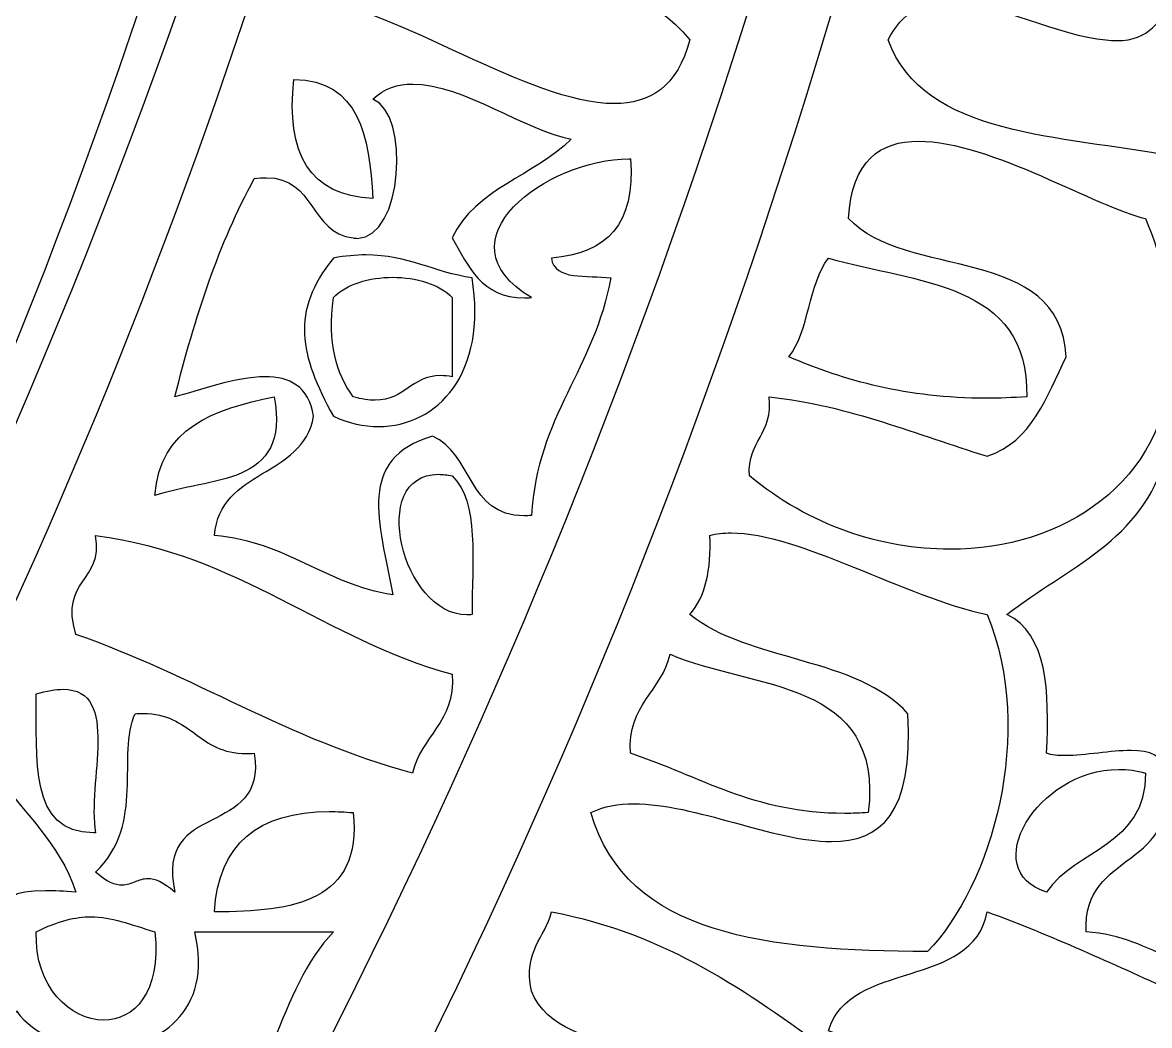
# Model space of a CAD drawing. Header units: centimetres. Extents: x -15.5 to 10, y -11.2 to 14.2.
# Drawn here: x 3.858 to 5.233, y -2.064 to -0.84 of the extents above; entities that cross this region are included whole.
import ezdxf

# ---------------------------------------------------------------- set-up
doc = ezdxf.new("R2010")
doc.units = ezdxf.units.CM
doc.header["$MEASUREMENT"] = 0
doc.layers.add('Capa 1', color=7, linetype='Continuous')

msp = doc.modelspace()

# ---------------------------------------------------------------- linework, layer by layer
at = {"layer": 'Capa 1', "color": 250}
for points, knots in [([(3.03057, -2.77187), (3.03057, -2.77187), (2.98549, -2.77187), (2.98549, -2.77187), (2.98549, -2.77187), (3.5335, -2.03368), (3.9364, -1.18342), (4.165, -0.25695), (4.165, -0.25695), (4.17692, -0.20866), (4.18825, -0.1604), (4.19904, -0.11217), (4.19904, -0.11217), (4.19904, -0.11217), (4.26734, -0.11217), (4.26734, -0.11217), (4.26734, -0.11217), (3.99535, -1.13967), (3.57967, -2.02296), (3.03057, -2.77187), (3.03057, -2.77187), (3.03057, -2.77187), (3.03057, -2.77187), (3.03057, -2.77187)], [0, 0, 0, 0, 0.1666667, 0.1666667, 0.1666667, 0.1666667, 0.3333333, 0.3333333, 0.3333333, 0.3333333, 0.5, 0.5, 0.5, 0.5, 0.6666667, 0.6666667, 0.6666667, 0.6666667, 0.8333333, 0.8333333, 0.8333333, 0.8333333, 1, 1, 1, 1]), ([(3.83416, -2.77187), (3.83416, -2.77187), (3.76527, -2.77187), (3.76527, -2.77187), (3.76527, -2.77187), (3.77099, -2.75726), (3.77543, -2.74107), (3.77797, -2.72297), (3.77797, -2.72297), (3.76541, -2.72593), (3.75458, -2.72717), (3.74495, -2.72717), (3.74495, -2.72717), (3.7217, -2.72717), (3.70554, -2.72001), (3.68938, -2.71281), (3.68938, -2.71281), (3.67323, -2.70597), (3.65707, -2.69884), (3.63435, -2.69884), (3.63435, -2.69884), (3.63386, -2.69884), (3.63336, -2.69884), (3.63287, -2.69884), (3.63287, -2.69884), (3.61287, -2.57407), (3.73606, -2.59216), (3.77797, -2.52962), (3.77797, -2.52962), (3.70988, -2.50446), (3.68861, -2.4325), (3.5948, -2.4325), (3.5948, -2.4325), (3.59149, -2.4325), (3.5881, -2.4326), (3.58461, -2.43278), (3.58461, -2.43278), (3.58165, -2.50506), (3.60493, -2.60359), (3.52972, -2.60359), (3.52972, -2.60359), (3.52428, -2.60359), (3.51836, -2.60306), (3.5119, -2.60201), (3.5119, -2.60201), (3.45, -2.59978), (3.47317, -2.51215), (3.43951, -2.48136), (3.43951, -2.48136), (3.32997, -2.52454), (3.30299, -2.6509), (3.24615, -2.7471), (3.24615, -2.7471), (3.27568, -2.73821), (3.30235, -2.72996), (3.32585, -2.72996), (3.32585, -2.72996), (3.35156, -2.72996), (3.37347, -2.74012), (3.39125, -2.77123), (3.39125, -2.77123), (3.39125, -2.77155), (3.39093, -2.77155), (3.39093, -2.77187), (3.39093, -2.77187), (3.39093, -2.77187), (3.3668, -2.77187), (3.3668, -2.77187), (3.3668, -2.77187), (3.3668, -2.77155), (3.36712, -2.77155), (3.36712, -2.77123), (3.36712, -2.77123), (3.34458, -2.77092), (3.32108, -2.76933), (3.29886, -2.76933), (3.29886, -2.76933), (3.28394, -2.76933), (3.26965, -2.76996), (3.25663, -2.77187), (3.25663, -2.77187), (3.25663, -2.77187), (3.14138, -2.77187), (3.14138, -2.77187), (3.14138, -2.77187), (3.59763, -2.13655), (3.95291, -1.42122), (4.18913, -0.64398), (4.18913, -0.64398), (4.23602, -0.48953), (4.31387, -0.30447), (4.3616, -0.11217), (4.3616, -0.11217), (4.3616, -0.11217), (4.43075, -0.11217), (4.43075, -0.11217), (4.43075, -0.11217), (4.37805, -0.17186), (4.44789, -0.25568), (4.50345, -0.2814), (4.50345, -0.2814), (4.5495, -0.22805), (4.51742, -0.11217), (4.43551, -0.11217), (4.43551, -0.11217), (4.43551, -0.11217), (4.52758, -0.11217), (4.52758, -0.11217), (4.52758, -0.11217), (4.54434, -0.16603), (4.58967, -0.30599), (4.49238, -0.30602), (4.49238, -0.30602), (4.48818, -0.30602), (4.48373, -0.30574), (4.47901, -0.30521), (4.47901, -0.30521), (4.4171, -0.30298), (4.4444, -0.21123), (4.38249, -0.20869), (4.38249, -0.20869), (4.35932, -0.30648), (4.33296, -0.4011), (4.3101, -0.49889), (4.3101, -0.49889), (4.31299, -0.49913), (4.31585, -0.49924), (4.31874, -0.49924), (4.31874, -0.49924), (4.33941, -0.49924), (4.36012, -0.49363), (4.37963, -0.48777), (4.37963, -0.48777), (4.3989, -0.48216), (4.41688, -0.47655), (4.4324, -0.47655), (4.4324, -0.47655), (4.45375, -0.47655), (4.47036, -0.48717), (4.47901, -0.52302), (4.47901, -0.52302), (4.45583, -0.5881), (4.3955, -0.61668), (4.38249, -0.69224), (4.38249, -0.69224), (4.38757, -0.69192), (4.39233, -0.69161), (4.39709, -0.69161), (4.39709, -0.69161), (4.47298, -0.6916), (4.50345, -0.73733), (4.57584, -0.7405), (4.57584, -0.7405), (4.62696, -0.71669), (4.52409, -0.58842), (4.59997, -0.54715), (4.59997, -0.54715), (4.6021, -0.54703), (4.60421, -0.54697), (4.60622, -0.54697), (4.60622, -0.54697), (4.68485, -0.54696), (4.68132, -0.62913), (4.74507, -0.64398), (4.74507, -0.64398), (4.75905, -0.52873), (4.81778, -0.45856), (4.81746, -0.32966), (4.81746, -0.32966), (4.76674, -0.32979), (4.73382, -0.33975), (4.70934, -0.33975), (4.70934, -0.33975), (4.68313, -0.33974), (4.66661, -0.32835), (4.64823, -0.2814), (4.64823, -0.2814), (4.6819, -0.24234), (4.71681, -0.20488), (4.74507, -0.16043), (4.74507, -0.16043), (4.68415, -0.13774), (4.62491, -0.11362), (4.54328, -0.11217), (4.54328, -0.11217), (4.54328, -0.11217), (4.85405, -0.11217), (4.85405, -0.11217), (4.85405, -0.11217), (4.85581, -0.11217), (4.85761, -0.11221), (4.85941, -0.11221), (4.85941, -0.11221), (4.86159, -0.11221), (4.86382, -0.11221), (4.86604, -0.11217), (4.86604, -0.11217), (4.86604, -0.11217), (4.93565, -0.11217), (4.93565, -0.11217), (4.93565, -0.11217), (4.71015, -1.11441), (4.33317, -2.00115), (3.83416, -2.77187), (3.83416, -2.77187), (3.83416, -2.77187), (3.83416, -2.77187), (3.83416, -2.77187)], [0, 0, 0, 0, 0.0192308, 0.0192308, 0.0192308, 0.0192308, 0.0384615, 0.0384615, 0.0384615, 0.0384615, 0.0576923, 0.0576923, 0.0576923, 0.0576923, 0.0769231, 0.0769231, 0.0769231, 0.0769231, 0.0961538, 0.0961538, 0.0961538, 0.0961538, 0.1153846, 0.1153846, 0.1153846, 0.1153846, 0.1346154, 0.1346154, 0.1346154, 0.1346154, 0.1538462, 0.1538462, 0.1538462, 0.1538462, 0.1730769, 0.1730769, 0.1730769, 0.1730769, 0.1923077, 0.1923077, 0.1923077, 0.1923077, 0.2115385, 0.2115385, 0.2115385, 0.2115385, 0.2307692, 0.2307692, 0.2307692, 0.2307692, 0.25, 0.25, 0.25, 0.25, 0.2692308, 0.2692308, 0.2692308, 0.2692308, 0.2884615, 0.2884615, 0.2884615, 0.2884615, 0.3076923, 0.3076923, 0.3076923, 0.3076923, 0.3269231, 0.3269231, 0.3269231, 0.3269231, 0.3461538, 0.3461538, 0.3461538, 0.3461538, 0.3653846, 0.3653846, 0.3653846, 0.3653846, 0.3846154, 0.3846154, 0.3846154, 0.3846154, 0.4038462, 0.4038462, 0.4038462, 0.4038462, 0.4230769, 0.4230769, 0.4230769, 0.4230769, 0.4423077, 0.4423077, 0.4423077, 0.4423077, 0.4615385, 0.4615385, 0.4615385, 0.4615385, 0.4807692, 0.4807692, 0.4807692, 0.4807692, 0.5, 0.5, 0.5, 0.5, 0.5192308, 0.5192308, 0.5192308, 0.5192308, 0.5384615, 0.5384615, 0.5384615, 0.5384615, 0.5576923, 0.5576923, 0.5576923, 0.5576923, 0.5769231, 0.5769231, 0.5769231, 0.5769231, 0.5961538, 0.5961538, 0.5961538, 0.5961538, 0.6153846, 0.6153846, 0.6153846, 0.6153846, 0.6346154, 0.6346154, 0.6346154, 0.6346154, 0.6538462, 0.6538462, 0.6538462, 0.6538462, 0.6730769, 0.6730769, 0.6730769, 0.6730769, 0.6923077, 0.6923077, 0.6923077, 0.6923077, 0.7115385, 0.7115385, 0.7115385, 0.7115385, 0.7307692, 0.7307692, 0.7307692, 0.7307692, 0.75, 0.75, 0.75, 0.75, 0.7692308, 0.7692308, 0.7692308, 0.7692308, 0.7884615, 0.7884615, 0.7884615, 0.7884615, 0.8076923, 0.8076923, 0.8076923, 0.8076923, 0.8269231, 0.8269231, 0.8269231, 0.8269231, 0.8461538, 0.8461538, 0.8461538, 0.8461538, 0.8653846, 0.8653846, 0.8653846, 0.8653846, 0.8846154, 0.8846154, 0.8846154, 0.8846154, 0.9038462, 0.9038462, 0.9038462, 0.9038462, 0.9230769, 0.9230769, 0.9230769, 0.9230769, 0.9423077, 0.9423077, 0.9423077, 0.9423077, 0.9615385, 0.9615385, 0.9615385, 0.9615385, 0.9807692, 0.9807692, 0.9807692, 0.9807692, 1, 1, 1, 1]), ([(4.97399, -2.77187), (4.97399, -2.77187), (4.87969, -2.77187), (4.87969, -2.77187), (4.87969, -2.77187), (4.99336, -2.63185), (5.08353, -2.46866), (5.13179, -2.26355), (5.13179, -2.26355), (5.10766, -2.26355), (5.08353, -2.26355), (5.0594, -2.26355), (5.0594, -2.26355), (5.0178, -2.45215), (4.83588, -2.5947), (4.81619, -2.77187), (4.81619, -2.77187), (4.81619, -2.77187), (4.56918, -2.77187), (4.56918, -2.77187), (4.56918, -2.77187), (4.61881, -2.60666), (4.4964, -2.40043), (4.30473, -2.40043), (4.30473, -2.40043), (4.28311, -2.40043), (4.26064, -2.40304), (4.23739, -2.40865), (4.23739, -2.40865), (4.22438, -2.57502), (4.4317, -2.52073), (4.45488, -2.65058), (4.45488, -2.65058), (4.46504, -2.72551), (4.42567, -2.75091), (4.38185, -2.77187), (4.38185, -2.77187), (4.38185, -2.77187), (4.29677, -2.77187), (4.29677, -2.77187), (4.29677, -2.77187), (4.24279, -2.73504), (4.17706, -2.68583), (4.11833, -2.68583), (4.11833, -2.68583), (4.09135, -2.68583), (4.06594, -2.6963), (4.04403, -2.72297), (4.04403, -2.72297), (4.0526, -2.74075), (4.06276, -2.75695), (4.07419, -2.77187), (4.07419, -2.77187), (4.07419, -2.77187), (3.97165, -2.77187), (3.97165, -2.77187), (3.97165, -2.77187), (4.45527, -2.00263), (4.81471, -1.11868), (5.02698, -0.11217), (5.02698, -0.11217), (5.02698, -0.11217), (5.16961, -0.11217), (5.16961, -0.11217), (5.16961, -0.11217), (5.1961, -0.12261), (5.22873, -0.12688), (5.26164, -0.13087), (5.26164, -0.13087), (5.26164, -0.13087), (5.26166, -0.16254), (5.26166, -0.16254), (5.26166, -0.16254), (5.21667, -0.15548), (5.16727, -0.15285), (5.13179, -0.1363), (5.13179, -0.1363), (5.12163, -0.18233), (5.07972, -0.19694), (5.08353, -0.25695), (5.08353, -0.25695), (5.12805, -0.27366), (5.19666, -0.30038), (5.26164, -0.30553), (5.26164, -0.30553), (5.26164, -0.30553), (5.26166, -0.34521), (5.26166, -0.34521), (5.26166, -0.34521), (5.25332, -0.34401), (5.24496, -0.34271), (5.23656, -0.34141), (5.23656, -0.34141), (5.20513, -0.33664), (5.1737, -0.33156), (5.14607, -0.33156), (5.14607, -0.33156), (5.10543, -0.33156), (5.07273, -0.34204), (5.0594, -0.37792), (5.0594, -0.37792), (5.08833, -0.44032), (5.17168, -0.47363), (5.26164, -0.48534), (5.26164, -0.48534), (5.26164, -0.48534), (5.26166, -0.52925), (5.26166, -0.52925), (5.26166, -0.52925), (5.23095, -0.51426), (5.1979, -0.50573), (5.16406, -0.50573), (5.16406, -0.50573), (5.11302, -0.50573), (5.06024, -0.5252), (5.01114, -0.57159), (5.01114, -0.57159), (5.06032, -0.64285), (5.1944, -0.62917), (5.26164, -0.68251), (5.26164, -0.68251), (5.26164, -0.68251), (5.26166, -0.81214), (5.26166, -0.81214), (5.26166, -0.81214), (5.24764, -0.83751), (5.23296, -0.86232), (5.19345, -0.86232), (5.19345, -0.86232), (5.18926, -0.86231), (5.18481, -0.86207), (5.18005, -0.86147), (5.18005, -0.86147), (5.12322, -0.85703), (5.04797, -0.81543), (4.98891, -0.81543), (4.98891, -0.81543), (4.9578, -0.81543), (4.93144, -0.82718), (4.9143, -0.86147), (4.9143, -0.86147), (4.95836, -0.98053), (5.12483, -0.97715), (5.26164, -1.00346), (5.26164, -1.00346), (5.26164, -1.00346), (5.26166, -1.0664), (5.26166, -1.0664), (5.26166, -1.0664), (5.25862, -1.07049), (5.25564, -1.0748), (5.25275, -1.07928), (5.25275, -1.07928), (5.25554, -1.08429), (5.2585, -1.08905), (5.26164, -1.0937), (5.26164, -1.0937), (5.26164, -1.0937), (5.26166, -1.21467), (5.26166, -1.21467), (5.26166, -1.21467), (5.25914, -1.17382), (5.24866, -1.12863), (5.22862, -1.07928), (5.22862, -1.07928), (5.1702, -1.06668), (5.03936, -0.98494), (4.9518, -0.98494), (4.9518, -0.98494), (4.90474, -0.98494), (4.87013, -1.00854), (4.86604, -1.07928), (4.86604, -1.07928), (4.93526, -1.15452), (5.1248, -1.11039), (5.13179, -1.24819), (5.13179, -1.24819), (5.10766, -1.29645), (5.09019, -1.35137), (5.03527, -1.36915), (5.03527, -1.36915), (4.94828, -1.34312), (4.87017, -1.30819), (4.7692, -1.29676), (4.7692, -1.29676), (4.7746, -1.34248), (4.74221, -1.3501), (4.74507, -1.39328), (4.74507, -1.39328), (4.81803, -1.45389), (4.90657, -1.48282), (4.98958, -1.48282), (4.98958, -1.48282), (5.12847, -1.48282), (5.25198, -1.40193), (5.26164, -1.25305), (5.26164, -1.25305), (5.26164, -1.25305), (5.26166, -1.37098), (5.26166, -1.37098), (5.26166, -1.37098), (5.25886, -1.37017), (5.25593, -1.36954), (5.25275, -1.36915), (5.25275, -1.36915), (5.22641, -1.47202), (5.13147, -1.50568), (5.0594, -1.56251), (5.0594, -1.56251), (5.10862, -1.58601), (5.11147, -1.65522), (5.10766, -1.73174), (5.10766, -1.73174), (5.11398, -1.73378), (5.12163, -1.73456), (5.13009, -1.73456), (5.13009, -1.73456), (5.14251, -1.73456), (5.15669, -1.73294), (5.17084, -1.73142), (5.17084, -1.73142), (5.18481, -1.72983), (5.19846, -1.72825), (5.21084, -1.72825), (5.21084, -1.72825), (5.23403, -1.72825), (5.25148, -1.73396), (5.25275, -1.75587), (5.25275, -1.75587), (5.27466, -1.87461), (5.15147, -1.84794), (5.15592, -1.94954), (5.15592, -1.94954), (5.19966, -1.95197), (5.22866, -1.96923), (5.26164, -1.98249), (5.26164, -1.98249), (5.26164, -1.98249), (5.26166, -2.02144), (5.26166, -2.02144), (5.26166, -2.02144), (5.18725, -1.98835), (5.11418, -1.95388), (5.03527, -1.9251), (5.03527, -1.9251), (5.01749, -2.02035), (4.86731, -1.98288), (4.84159, -2.07019), (4.84159, -2.07019), (4.99453, -2.12868), (5.11859, -2.21607), (5.26164, -2.28433), (5.26164, -2.28433), (5.26164, -2.28433), (5.26166, -2.34659), (5.26166, -2.34659), (5.26166, -2.34659), (5.24077, -2.33396), (5.2216, -2.32236), (5.20449, -2.31213), (5.20449, -2.31213), (5.22426, -2.32959), (5.24326, -2.34779), (5.26164, -2.36663), (5.26164, -2.36663), (5.26164, -2.36663), (5.26166, -2.43377), (5.26166, -2.43377), (5.26166, -2.43377), (5.23533, -2.4204), (5.2082, -2.41084), (5.18297, -2.41084), (5.18297, -2.41084), (5.15412, -2.41084), (5.12769, -2.42332), (5.10766, -2.45691), (5.10766, -2.45691), (5.11069, -2.54337), (5.22037, -2.52358), (5.26164, -2.57198), (5.26164, -2.57198), (5.26164, -2.57198), (5.26166, -2.70759), (5.26166, -2.70759), (5.26166, -2.70759), (5.24567, -2.7319), (5.21804, -2.74463), (5.18005, -2.7471), (5.18005, -2.7471), (5.17412, -2.74799), (5.16837, -2.74837), (5.1628, -2.74837), (5.1628, -2.74837), (5.13179, -2.74837), (5.10632, -2.73599), (5.08289, -2.72361), (5.08289, -2.72361), (5.0594, -2.71123), (5.03812, -2.69884), (5.01526, -2.69884), (5.01526, -2.69884), (4.99907, -2.69884), (4.98161, -2.70551), (4.96256, -2.72297), (4.96256, -2.72297), (4.96511, -2.74139), (4.96891, -2.75758), (4.97399, -2.77187), (4.97399, -2.77187), (4.97399, -2.77187), (4.97399, -2.77187), (4.97399, -2.77187)], [0, 0, 0, 0, 0.0128205, 0.0128205, 0.0128205, 0.0128205, 0.025641, 0.025641, 0.025641, 0.025641, 0.0384615, 0.0384615, 0.0384615, 0.0384615, 0.0512821, 0.0512821, 0.0512821, 0.0512821, 0.0641026, 0.0641026, 0.0641026, 0.0641026, 0.0769231, 0.0769231, 0.0769231, 0.0769231, 0.0897436, 0.0897436, 0.0897436, 0.0897436, 0.1025641, 0.1025641, 0.1025641, 0.1025641, 0.1153846, 0.1153846, 0.1153846, 0.1153846, 0.1282051, 0.1282051, 0.1282051, 0.1282051, 0.1410256, 0.1410256, 0.1410256, 0.1410256, 0.1538462, 0.1538462, 0.1538462, 0.1538462, 0.1666667, 0.1666667, 0.1666667, 0.1666667, 0.1794872, 0.1794872, 0.1794872, 0.1794872, 0.1923077, 0.1923077, 0.1923077, 0.1923077, 0.2051282, 0.2051282, 0.2051282, 0.2051282, 0.2179487, 0.2179487, 0.2179487, 0.2179487, 0.2307692, 0.2307692, 0.2307692, 0.2307692, 0.2435897, 0.2435897, 0.2435897, 0.2435897, 0.2564103, 0.2564103, 0.2564103, 0.2564103, 0.2692308, 0.2692308, 0.2692308, 0.2692308, 0.2820513, 0.2820513, 0.2820513, 0.2820513, 0.2948718, 0.2948718, 0.2948718, 0.2948718, 0.3076923, 0.3076923, 0.3076923, 0.3076923, 0.3205128, 0.3205128, 0.3205128, 0.3205128, 0.3333333, 0.3333333, 0.3333333, 0.3333333, 0.3461538, 0.3461538, 0.3461538, 0.3461538, 0.3589744, 0.3589744, 0.3589744, 0.3589744, 0.3717949, 0.3717949, 0.3717949, 0.3717949, 0.3846154, 0.3846154, 0.3846154, 0.3846154, 0.3974359, 0.3974359, 0.3974359, 0.3974359, 0.4102564, 0.4102564, 0.4102564, 0.4102564, 0.4230769, 0.4230769, 0.4230769, 0.4230769, 0.4358974, 0.4358974, 0.4358974, 0.4358974, 0.4487179, 0.4487179, 0.4487179, 0.4487179, 0.4615385, 0.4615385, 0.4615385, 0.4615385, 0.474359, 0.474359, 0.474359, 0.474359, 0.4871795, 0.4871795, 0.4871795, 0.4871795, 0.5, 0.5, 0.5, 0.5, 0.5128205, 0.5128205, 0.5128205, 0.5128205, 0.525641, 0.525641, 0.525641, 0.525641, 0.5384615, 0.5384615, 0.5384615, 0.5384615, 0.5512821, 0.5512821, 0.5512821, 0.5512821, 0.5641026, 0.5641026, 0.5641026, 0.5641026, 0.5769231, 0.5769231, 0.5769231, 0.5769231, 0.5897436, 0.5897436, 0.5897436, 0.5897436, 0.6025641, 0.6025641, 0.6025641, 0.6025641, 0.6153846, 0.6153846, 0.6153846, 0.6153846, 0.6282051, 0.6282051, 0.6282051, 0.6282051, 0.6410256, 0.6410256, 0.6410256, 0.6410256, 0.6538462, 0.6538462, 0.6538462, 0.6538462, 0.6666667, 0.6666667, 0.6666667, 0.6666667, 0.6794872, 0.6794872, 0.6794872, 0.6794872, 0.6923077, 0.6923077, 0.6923077, 0.6923077, 0.7051282, 0.7051282, 0.7051282, 0.7051282, 0.7179487, 0.7179487, 0.7179487, 0.7179487, 0.7307692, 0.7307692, 0.7307692, 0.7307692, 0.7435897, 0.7435897, 0.7435897, 0.7435897, 0.7564103, 0.7564103, 0.7564103, 0.7564103, 0.7692308, 0.7692308, 0.7692308, 0.7692308, 0.7820513, 0.7820513, 0.7820513, 0.7820513, 0.7948718, 0.7948718, 0.7948718, 0.7948718, 0.8076923, 0.8076923, 0.8076923, 0.8076923, 0.8205128, 0.8205128, 0.8205128, 0.8205128, 0.8333333, 0.8333333, 0.8333333, 0.8333333, 0.8461538, 0.8461538, 0.8461538, 0.8461538, 0.8589744, 0.8589744, 0.8589744, 0.8589744, 0.8717949, 0.8717949, 0.8717949, 0.8717949, 0.8846154, 0.8846154, 0.8846154, 0.8846154, 0.8974359, 0.8974359, 0.8974359, 0.8974359, 0.9102564, 0.9102564, 0.9102564, 0.9102564, 0.9230769, 0.9230769, 0.9230769, 0.9230769, 0.9358974, 0.9358974, 0.9358974, 0.9358974, 0.9487179, 0.9487179, 0.9487179, 0.9487179, 0.9615385, 0.9615385, 0.9615385, 0.9615385, 0.974359, 0.974359, 0.974359, 0.974359, 0.9871795, 0.9871795, 0.9871795, 0.9871795, 1, 1, 1, 1]), ([(4.26152, -0.69224), (4.25104, -0.73828), (4.20945, -0.75289), (4.21326, -0.81321), (4.21326, -0.81321), (4.31469, -0.82216), (4.47583, -0.93915), (4.58004, -0.93915), (4.58004, -0.93915), (4.62362, -0.93915), (4.65719, -0.91873), (4.67236, -0.86147), (4.67236, -0.86147), (4.58696, -0.75352), (4.3809, -0.76622), (4.26152, -0.69224), (4.26152, -0.69224), (4.26152, -0.69224), (4.26152, -0.69224), (4.26152, -0.69224)], [0, 0, 0, 0, 0.2, 0.2, 0.2, 0.2, 0.4, 0.4, 0.4, 0.4, 0.6, 0.6, 0.6, 0.6, 0.8, 0.8, 0.8, 0.8, 1, 1, 1, 1]), ([(4.1542, -1.27232), (4.18341, -1.27232), (4.20754, -1.28375), (4.21326, -1.32058), (4.21326, -1.32058), (4.19961, -1.39582), (4.09928, -1.38439), (4.09229, -1.46599), (4.09229, -1.46599), (4.1812, -1.47361), (4.22596, -1.52536), (4.3101, -1.53838), (4.3101, -1.53838), (4.29295, -1.44853), (4.26533, -1.37233), (4.35836, -1.34502), (4.35836, -1.34502), (4.40718, -1.36548), (4.40087, -1.44193), (4.47022, -1.44193), (4.47022, -1.44193), (4.47301, -1.44193), (4.47594, -1.44179), (4.47901, -1.44154), (4.47901, -1.44154), (4.48631, -1.32026), (4.55679, -1.26152), (4.57584, -1.15167), (4.57584, -1.15167), (4.54728, -1.14786), (4.50726, -1.15579), (4.50345, -1.12754), (4.50345, -1.12754), (4.5714, -1.12277), (4.60632, -1.08531), (4.59997, -1.00657), (4.59997, -1.00657), (4.59934, -1.00657), (4.59874, -1.00657), (4.5981, -1.00657), (4.5981, -1.00657), (4.49855, -1.00657), (4.36195, -1.10637), (4.47901, -1.1758), (4.47901, -1.1758), (4.47619, -1.17597), (4.47347, -1.17608), (4.47086, -1.17608), (4.47086, -1.17608), (4.41724, -1.17608), (4.40245, -1.13699), (4.38249, -1.10309), (4.38249, -1.10309), (4.41043, -1.04245), (4.48345, -1.02721), (4.52758, -0.98244), (4.52758, -0.98244), (4.4739, -0.97316), (4.39501, -0.91527), (4.3343, -0.91527), (4.3343, -0.91527), (4.31606, -0.91527), (4.29944, -0.92049), (4.28565, -0.93386), (4.28565, -0.93386), (4.33159, -0.95174), (4.32213, -1.10348), (4.2666, -1.10351), (4.2666, -1.10351), (4.26494, -1.10351), (4.26325, -1.10337), (4.26152, -1.10309), (4.26152, -1.10309), (4.20833, -1.09628), (4.21537, -1.02953), (4.1554, -1.02953), (4.1554, -1.02953), (4.15096, -1.02953), (4.14612, -1.02992), (4.14087, -1.0307), (4.14087, -1.0307), (4.09801, -1.1088), (4.06816, -1.19993), (4.04403, -1.29676), (4.04403, -1.29676), (4.07325, -1.28946), (4.11769, -1.27232), (4.1542, -1.27232), (4.1542, -1.27232), (4.1542, -1.27232), (4.1542, -1.27232), (4.1542, -1.27232)], [0, 0, 0, 0, 0.0434783, 0.0434783, 0.0434783, 0.0434783, 0.0869565, 0.0869565, 0.0869565, 0.0869565, 0.1304348, 0.1304348, 0.1304348, 0.1304348, 0.173913, 0.173913, 0.173913, 0.173913, 0.2173913, 0.2173913, 0.2173913, 0.2173913, 0.2608696, 0.2608696, 0.2608696, 0.2608696, 0.3043478, 0.3043478, 0.3043478, 0.3043478, 0.3478261, 0.3478261, 0.3478261, 0.3478261, 0.3913043, 0.3913043, 0.3913043, 0.3913043, 0.4347826, 0.4347826, 0.4347826, 0.4347826, 0.4782609, 0.4782609, 0.4782609, 0.4782609, 0.5217391, 0.5217391, 0.5217391, 0.5217391, 0.5652174, 0.5652174, 0.5652174, 0.5652174, 0.6086957, 0.6086957, 0.6086957, 0.6086957, 0.6521739, 0.6521739, 0.6521739, 0.6521739, 0.6956522, 0.6956522, 0.6956522, 0.6956522, 0.7391304, 0.7391304, 0.7391304, 0.7391304, 0.7826087, 0.7826087, 0.7826087, 0.7826087, 0.826087, 0.826087, 0.826087, 0.826087, 0.8695652, 0.8695652, 0.8695652, 0.8695652, 0.9130435, 0.9130435, 0.9130435, 0.9130435, 0.9565217, 0.9565217, 0.9565217, 0.9565217, 1, 1, 1, 1]), ([(4.18913, -0.90973), (4.17929, -0.9999), (4.20818, -1.05165), (4.28565, -1.05483), (4.28565, -1.05483), (4.28153, -0.97863), (4.26882, -0.91068), (4.18913, -0.90973), (4.18913, -0.90973), (4.18913, -0.90973), (4.18913, -0.90973), (4.18913, -0.90973)], [0, 0, 0, 0, 0.3333333, 0.3333333, 0.3333333, 0.3333333, 0.6666667, 0.6666667, 0.6666667, 0.6666667, 1, 1, 1, 1]), ([(4.29264, -1.3331), (4.27461, -1.3331), (4.25584, -1.32901), (4.23739, -1.32058), (4.23739, -1.32058), (4.19611, -1.24533), (4.18468, -1.19326), (4.23739, -1.12754), (4.23739, -1.12754), (4.25192, -1.12489), (4.26494, -1.12376), (4.27686, -1.12376), (4.27686, -1.12376), (4.32922, -1.12376), (4.36033, -1.14521), (4.40662, -1.15167), (4.40662, -1.15167), (4.42567, -1.2673), (4.36499, -1.3331), (4.29263, -1.3331), (4.29263, -1.3331), (4.29263, -1.3331), (4.29264, -1.3331), (4.29264, -1.3331)], [0, 0, 0, 0, 0.1666667, 0.1666667, 0.1666667, 0.1666667, 0.3333333, 0.3333333, 0.3333333, 0.3333333, 0.5, 0.5, 0.5, 0.5, 0.6666667, 0.6666667, 0.6666667, 0.6666667, 0.8333333, 0.8333333, 0.8333333, 0.8333333, 1, 1, 1, 1]), ([(4.84159, -1.12754), (4.81714, -1.15929), (4.8181, -1.21644), (4.79333, -1.24819), (4.79333, -1.24819), (4.86156, -1.27711), (4.93709, -1.29853), (5.03417, -1.29853), (5.03417, -1.29853), (5.05002, -1.29852), (5.06645, -1.29796), (5.08353, -1.29676), (5.08353, -1.29676), (5.0867, -1.15643), (4.94795, -1.15833), (4.84159, -1.12754), (4.84159, -1.12754), (4.84159, -1.12754), (4.84159, -1.12754), (4.84159, -1.12754)], [0, 0, 0, 0, 0.2, 0.2, 0.2, 0.2, 0.4, 0.4, 0.4, 0.4, 0.6, 0.6, 0.6, 0.6, 0.8, 0.8, 0.8, 0.8, 1, 1, 1, 1]), ([(4.30982, -1.15103), (4.28128, -1.15103), (4.25277, -1.15929), (4.23739, -1.1758), (4.23739, -1.1758), (4.22978, -1.23168), (4.2412, -1.26851), (4.26152, -1.29676), (4.26152, -1.29676), (4.27207, -1.29979), (4.28081, -1.30103), (4.28833, -1.30103), (4.28833, -1.30103), (4.30682, -1.30103), (4.31768, -1.29341), (4.32851, -1.28597), (4.32851, -1.28597), (4.33934, -1.27849), (4.35017, -1.27101), (4.36844, -1.27101), (4.36844, -1.27101), (4.37272, -1.27101), (4.37734, -1.27143), (4.38249, -1.27232), (4.38249, -1.27232), (4.38249, -1.24025), (4.38249, -1.20786), (4.38249, -1.1758), (4.38249, -1.1758), (4.36694, -1.15929), (4.33835, -1.15103), (4.30982, -1.15103)], [0, 0, 0, 0, 0.125, 0.125, 0.125, 0.125, 0.25, 0.25, 0.25, 0.25, 0.375, 0.375, 0.375, 0.375, 0.5, 0.5, 0.5, 0.5, 0.625, 0.625, 0.625, 0.625, 0.75, 0.75, 0.75, 0.75, 0.875, 0.875, 0.875, 0.875, 1, 1, 1, 1]), ([(4.16501, -1.29676), (4.09166, -1.312), (4.0253, -1.33455), (4.01958, -1.41741), (4.01958, -1.41741), (4.08531, -1.39455), (4.18659, -1.40694), (4.165, -1.29676), (4.165, -1.29676), (4.165, -1.29676), (4.16501, -1.29676), (4.16501, -1.29676)], [0, 0, 0, 0, 0.3333333, 0.3333333, 0.3333333, 0.3333333, 0.6666667, 0.6666667, 0.6666667, 0.6666667, 1, 1, 1, 1]), ([(4.36598, -1.39138), (4.32216, -1.39138), (4.31137, -1.43424), (4.32089, -1.4771), (4.32089, -1.4771), (4.33056, -1.51997), (4.3609, -1.56286), (4.40044, -1.56286), (4.40044, -1.56286), (4.4025, -1.56286), (4.40453, -1.56276), (4.40662, -1.56251), (4.40662, -1.56251), (4.4063, -1.49838), (4.41582, -1.4244), (4.38249, -1.39328), (4.38249, -1.39328), (4.37645, -1.39201), (4.37106, -1.39138), (4.36598, -1.39138), (4.36598, -1.39138), (4.36598, -1.39138), (4.36598, -1.39138), (4.36598, -1.39138)], [0, 0, 0, 0, 0.1666667, 0.1666667, 0.1666667, 0.1666667, 0.3333333, 0.3333333, 0.3333333, 0.3333333, 0.5, 0.5, 0.5, 0.5, 0.6666667, 0.6666667, 0.6666667, 0.6666667, 0.8333333, 0.8333333, 0.8333333, 0.8333333, 1, 1, 1, 1]), ([(3.9472, -1.46599), (3.95704, -1.52409), (3.90306, -1.51838), (3.92306, -1.58664), (3.92306, -1.58664), (4.0669, -1.63649), (4.18151, -1.71491), (4.33391, -1.75587), (4.33391, -1.75587), (4.34439, -1.70983), (4.38598, -1.69523), (4.38249, -1.63522), (4.38249, -1.63522), (4.22405, -1.59204), (4.12499, -1.48949), (3.94719, -1.46599), (3.94719, -1.46599), (3.94719, -1.46599), (3.9472, -1.46599), (3.9472, -1.46599)], [0, 0, 0, 0, 0.2, 0.2, 0.2, 0.2, 0.4, 0.4, 0.4, 0.4, 0.6, 0.6, 0.6, 0.6, 0.8, 0.8, 0.8, 0.8, 1, 1, 1, 1]), ([(4.6041, -1.79333), (4.58506, -1.79333), (4.56727, -1.79619), (4.55171, -1.80413), (4.55171, -1.80413), (4.59458, -1.95494), (4.77015, -1.97272), (4.96256, -1.97367), (4.96256, -1.97367), (5.04099, -1.89239), (5.09464, -1.70634), (5.03527, -1.56251), (5.03527, -1.56251), (4.93484, -1.54109), (4.80518, -1.46282), (4.72281, -1.46282), (4.72281, -1.46282), (4.7135, -1.46282), (4.70478, -1.4638), (4.69681, -1.46599), (4.69681, -1.46599), (4.69872, -1.5079), (4.69141, -1.54092), (4.67236, -1.56251), (4.67236, -1.56251), (4.74412, -1.61998), (4.87779, -1.6149), (4.93843, -1.68348), (4.93843, -1.68348), (4.94563, -1.80617), (4.90477, -1.83937), (4.84523, -1.83937), (4.84523, -1.83937), (4.81002, -1.83937), (4.76825, -1.82776), (4.72602, -1.81619), (4.72602, -1.81619), (4.68411, -1.80476), (4.64125, -1.79333), (4.6041, -1.79333), (4.6041, -1.79333), (4.6041, -1.79333), (4.6041, -1.79333), (4.6041, -1.79333)], [0, 0, 0, 0, 0.0909091, 0.0909091, 0.0909091, 0.0909091, 0.1818182, 0.1818182, 0.1818182, 0.1818182, 0.2727273, 0.2727273, 0.2727273, 0.2727273, 0.3636364, 0.3636364, 0.3636364, 0.3636364, 0.4545455, 0.4545455, 0.4545455, 0.4545455, 0.5454545, 0.5454545, 0.5454545, 0.5454545, 0.6363636, 0.6363636, 0.6363636, 0.6363636, 0.7272727, 0.7272727, 0.7272727, 0.7272727, 0.8181818, 0.8181818, 0.8181818, 0.8181818, 0.9090909, 0.9090909, 0.9090909, 0.9090909, 1, 1, 1, 1]), ([(4.64824, -1.61077), (4.63807, -1.65681), (4.59616, -1.67173), (4.59997, -1.73174), (4.59997, -1.73174), (4.68419, -1.75932), (4.74997, -1.80508), (4.86174, -1.80508), (4.86174, -1.80508), (4.87091, -1.80508), (4.88036, -1.80476), (4.89017, -1.80413), (4.89017, -1.80413), (4.90954, -1.63998), (4.74952, -1.65459), (4.64823, -1.61077), (4.64823, -1.61077), (4.64823, -1.61077), (4.64824, -1.61077), (4.64824, -1.61077)], [0, 0, 0, 0, 0.2, 0.2, 0.2, 0.2, 0.4, 0.4, 0.4, 0.4, 0.6, 0.6, 0.6, 0.6, 0.8, 0.8, 0.8, 0.8, 1, 1, 1, 1]), ([(3.90751, -1.65363), (3.89831, -1.65363), (3.88782, -1.65554), (3.8748, -1.65935), (3.8748, -1.65935), (3.87576, -1.73823), (3.86521, -1.82861), (3.94469, -1.82861), (3.94469, -1.82861), (3.94554, -1.82861), (3.94635, -1.82861), (3.94719, -1.82858), (3.94719, -1.82858), (3.93609, -1.76793), (3.97894, -1.65363), (3.90751, -1.65363), (3.90751, -1.65363), (3.90751, -1.65363), (3.90751, -1.65363), (3.90751, -1.65363)], [0, 0, 0, 0, 0.2, 0.2, 0.2, 0.2, 0.4, 0.4, 0.4, 0.4, 0.6, 0.6, 0.6, 0.6, 0.8, 0.8, 0.8, 0.8, 1, 1, 1, 1]), ([(4.01101, -1.88477), (4.01959, -1.88477), (4.02943, -1.88858), (4.04403, -1.90097), (4.04403, -1.90097), (4.01896, -1.78762), (4.15706, -1.83651), (4.14087, -1.73174), (4.14087, -1.73174), (4.13759, -1.73198), (4.13445, -1.73213), (4.13141, -1.73213), (4.13141, -1.73213), (4.10185, -1.73212), (4.08488, -1.71999), (4.06816, -1.70761), (4.06816, -1.70761), (4.0513, -1.69529), (4.0344, -1.68302), (4.00547, -1.68302), (4.00547, -1.68302), (4.0023, -1.68302), (3.99895, -1.68316), (3.99545, -1.68348), (3.99545, -1.68348), (3.97259, -1.73333), (4.00879, -1.81778), (3.94719, -1.87684), (3.94719, -1.87684), (3.96131, -1.88894), (3.97118, -1.89257), (3.97933, -1.89257), (3.97933, -1.89257), (3.98529, -1.89257), (3.99034, -1.89059), (3.99545, -1.88858), (3.99545, -1.88858), (4.00022, -1.88668), (4.0053, -1.88477), (4.01101, -1.88477), (4.01101, -1.88477), (4.01101, -1.88477), (4.01101, -1.88477), (4.01101, -1.88477)], [0, 0, 0, 0, 0.0909091, 0.0909091, 0.0909091, 0.0909091, 0.1818182, 0.1818182, 0.1818182, 0.1818182, 0.2727273, 0.2727273, 0.2727273, 0.2727273, 0.3636364, 0.3636364, 0.3636364, 0.3636364, 0.4545455, 0.4545455, 0.4545455, 0.4545455, 0.5454545, 0.5454545, 0.5454545, 0.5454545, 0.6363636, 0.6363636, 0.6363636, 0.6363636, 0.7272727, 0.7272727, 0.7272727, 0.7272727, 0.8181818, 0.8181818, 0.8181818, 0.8181818, 0.9090909, 0.9090909, 0.9090909, 0.9090909, 1, 1, 1, 1]), ([(3.82623, -1.75587), (3.77828, -1.84477), (3.72939, -1.93303), (3.68145, -2.02193), (3.68145, -2.02193), (3.72971, -2.02193), (3.77797, -2.02193), (3.82623, -2.02193), (3.82623, -2.02193), (3.85001, -1.93617), (3.80312, -1.89934), (3.88648, -1.89934), (3.88648, -1.89934), (3.89664, -1.89934), (3.90871, -1.89991), (3.92306, -1.90097), (3.92306, -1.90097), (3.90339, -1.84001), (3.85829, -1.80476), (3.82623, -1.75587), (3.82623, -1.75587), (3.82623, -1.75587), (3.82623, -1.75587), (3.82623, -1.75587)], [0, 0, 0, 0, 0.1666667, 0.1666667, 0.1666667, 0.1666667, 0.3333333, 0.3333333, 0.3333333, 0.3333333, 0.5, 0.5, 0.5, 0.5, 0.6666667, 0.6666667, 0.6666667, 0.6666667, 0.8333333, 0.8333333, 0.8333333, 0.8333333, 1, 1, 1, 1]), ([(5.19592, -1.75142), (5.09559, -1.75142), (5.0232, -1.87557), (5.10766, -1.90097), (5.10766, -1.90097), (5.14385, -1.84858), (5.22862, -1.84477), (5.22862, -1.75587), (5.22862, -1.75587), (5.21751, -1.75269), (5.20672, -1.75142), (5.19592, -1.75142), (5.19592, -1.75142), (5.19592, -1.75142), (5.19592, -1.75142), (5.19592, -1.75142)], [0, 0, 0, 0, 0.25, 0.25, 0.25, 0.25, 0.5, 0.5, 0.5, 0.5, 0.75, 0.75, 0.75, 0.75, 1, 1, 1, 1]), ([(4.23263, -1.80286), (4.14468, -1.80286), (4.09737, -1.84255), (4.09229, -1.9251), (4.09229, -1.9251), (4.18913, -1.9251), (4.27295, -1.9124), (4.26152, -1.80413), (4.26152, -1.80413), (4.25137, -1.80318), (4.24183, -1.80286), (4.23263, -1.80286), (4.23263, -1.80286), (4.23263, -1.80286), (4.23263, -1.80286), (4.23263, -1.80286)], [0, 0, 0, 0, 0.25, 0.25, 0.25, 0.25, 0.5, 0.5, 0.5, 0.5, 0.75, 0.75, 0.75, 0.75, 1, 1, 1, 1]), ([(4.33391, -2.23942), (4.30439, -2.38769), (4.52568, -2.45691), (4.72094, -2.45691), (4.72094, -2.45691), (4.77619, -2.3515), (4.86985, -2.28355), (4.84159, -2.09432), (4.84159, -2.09432), (4.74348, -2.02352), (4.64569, -1.95208), (4.50345, -1.9251), (4.50345, -1.9251), (4.49584, -1.9578), (4.46885, -1.97145), (4.47901, -2.02193), (4.47901, -2.02193), (4.51616, -2.11369), (4.69332, -2.06543), (4.69681, -2.19116), (4.69681, -2.19116), (4.7003, -2.25117), (4.68411, -2.29149), (4.64823, -2.31213), (4.64823, -2.31213), (4.63448, -2.31392), (4.62171, -2.31474), (4.60978, -2.31474), (4.60978, -2.31474), (4.55228, -2.31474), (4.51389, -2.29583), (4.47551, -2.27689), (4.47551, -2.27689), (4.43742, -2.25815), (4.39868, -2.23942), (4.34216, -2.23942), (4.34216, -2.23942), (4.33931, -2.23942), (4.33677, -2.23942), (4.33391, -2.23942), (4.33391, -2.23942), (4.33391, -2.23942), (4.33391, -2.23942), (4.33391, -2.23942)], [0, 0, 0, 0, 0.0909091, 0.0909091, 0.0909091, 0.0909091, 0.1818182, 0.1818182, 0.1818182, 0.1818182, 0.2727273, 0.2727273, 0.2727273, 0.2727273, 0.3636364, 0.3636364, 0.3636364, 0.3636364, 0.4545455, 0.4545455, 0.4545455, 0.4545455, 0.5454545, 0.5454545, 0.5454545, 0.5454545, 0.6363636, 0.6363636, 0.6363636, 0.6363636, 0.7272727, 0.7272727, 0.7272727, 0.7272727, 0.8181818, 0.8181818, 0.8181818, 0.8181818, 0.9090909, 0.9090909, 0.9090909, 0.9090909, 1, 1, 1, 1]), ([(3.94149, -1.93113), (3.92275, -1.93113), (3.90211, -1.93589), (3.8748, -1.94954), (3.8748, -1.94954), (3.87266, -2.01752), (3.91686, -2.05728), (3.95714, -2.05728), (3.95714, -2.05728), (3.99384, -2.05728), (4.02731, -2.0243), (4.01958, -1.94954), (4.01958, -1.94954), (3.98879, -1.94034), (3.96688, -1.93113), (3.94148, -1.93113), (3.94148, -1.93113), (3.94148, -1.93113), (3.94149, -1.93113), (3.94149, -1.93113)], [0, 0, 0, 0, 0.2, 0.2, 0.2, 0.2, 0.4, 0.4, 0.4, 0.4, 0.6, 0.6, 0.6, 0.6, 0.8, 0.8, 0.8, 0.8, 1, 1, 1, 1]), ([(3.85067, -2.04606), (3.81226, -2.13528), (3.75225, -2.16576), (3.75384, -2.23942), (3.75384, -2.23942), (3.83152, -2.23942), (3.83614, -2.31245), (3.91382, -2.31245), (3.91382, -2.31245), (3.91679, -2.31245), (3.91985, -2.31234), (3.92306, -2.31213), (3.92306, -2.31213), (3.92021, -2.20672), (3.88306, -2.16259), (3.97132, -2.11877), (3.97132, -2.11877), (4.02752, -2.13496), (4.03609, -2.1991), (4.09229, -2.21529), (4.09229, -2.21529), (4.15928, -2.14544), (4.1704, -2.01939), (4.23739, -1.94954), (4.23739, -1.94954), (4.18087, -1.94954), (4.12468, -1.94954), (4.06816, -1.94954), (4.06816, -1.94954), (4.09183, -2.04722), (4.02325, -2.09207), (3.95442, -2.09207), (3.95442, -2.09207), (3.91344, -2.09207), (3.87237, -2.07616), (3.85067, -2.04606), (3.85067, -2.04606), (3.85067, -2.04606), (3.85067, -2.04606), (3.85067, -2.04606)], [0, 0, 0, 0, 0.1, 0.1, 0.1, 0.1, 0.2, 0.2, 0.2, 0.2, 0.3, 0.3, 0.3, 0.3, 0.4, 0.4, 0.4, 0.4, 0.5, 0.5, 0.5, 0.5, 0.6, 0.6, 0.6, 0.6, 0.7, 0.7, 0.7, 0.7, 0.8, 0.8, 0.8, 0.8, 0.9, 0.9, 0.9, 0.9, 1, 1, 1, 1])]:
    msp.add_open_spline(points, degree=3, knots=knots, dxfattribs=at)

doc.saveas('drawing.dxf')
